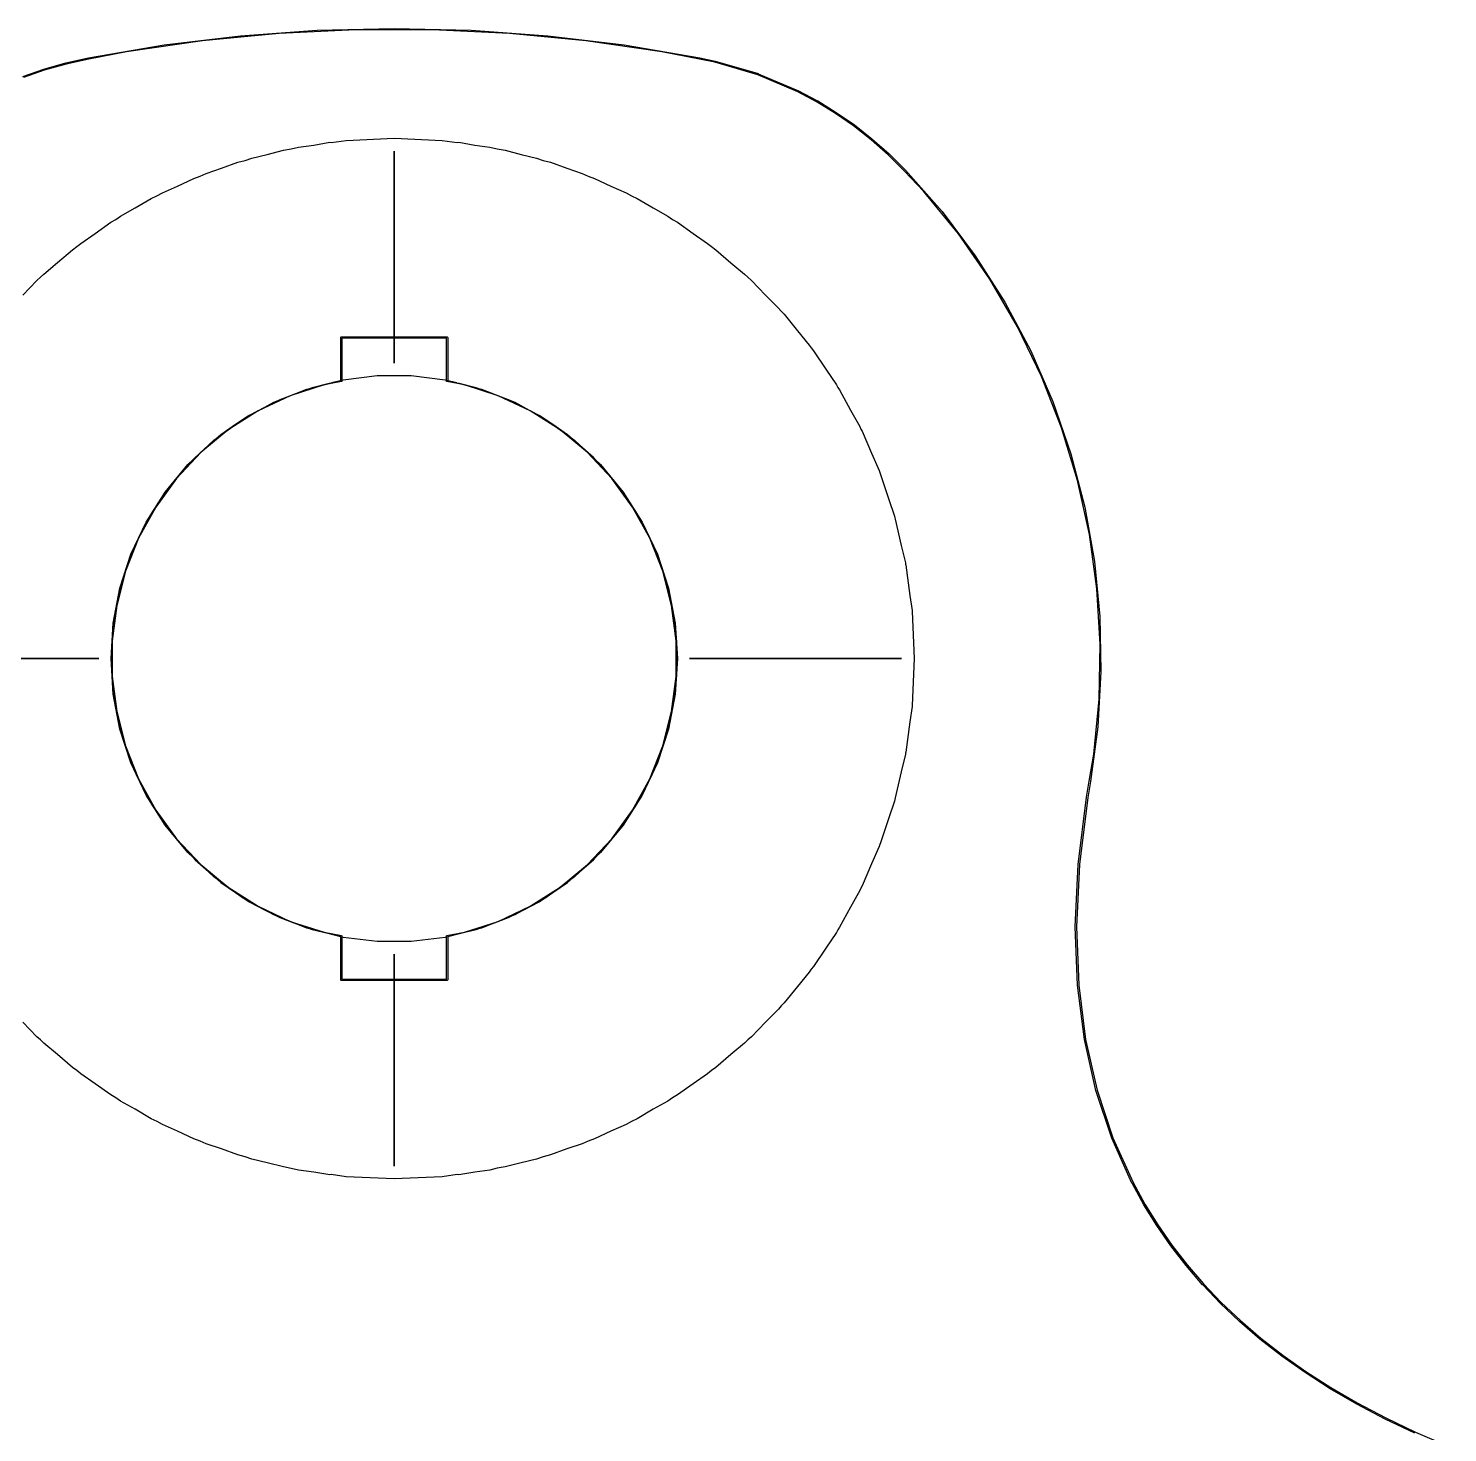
# Model space of a CAD drawing. Extents: x 128 to 152, y -99.3 to -77.5.
# Drawn here: x 137.15 to 148.2, y -88.42 to -77.5 of the extents above; entities that cross this region are included whole.
import ezdxf

# ---------------------------------------------------------------- set-up
doc = ezdxf.new("R2010")
doc.units = 0
doc.layers.add('BLACK', color=7, linetype='CONTINUOUS')

msp = doc.modelspace()

# ---------------------------------------------------------------- linework, layer by layer
at = {"layer": 'BLACK', "linetype": 'CONTINUOUS'}
for p, q in [((138.210022, -77.623784), (138.804397, -77.552298)), ((139.103157, -77.533635), (138.507546, -77.590844)), ((138.804397, -77.552298), (139.401513, -77.509341)), ((139.700824, -77.504998), (139.103157, -77.533635)), ((139.401513, -77.509341), (140, -77.495011)), ((140.299176, -77.504998), (139.700824, -77.504998)), ((140, -77.495011), (140.598487, -77.509341)), ((140.896843, -77.533635), (140.299176, -77.504998)), ((140.598487, -77.509341), (141.195603, -77.552298)), ((141.492454, -77.590844), (140.896843, -77.533635)), ((141.195603, -77.552298), (141.789978, -77.623784)), ((137.619748, -77.723634), (138.210022, -77.623784)), ((137.915356, -77.676493), (137.621652, -77.733452)), ((138.507546, -77.590844), (137.915356, -77.676493)), ((142.084644, -77.676493), (141.492454, -77.590844)), ((141.789978, -77.623784), (142.380252, -77.723634)), ((142.378348, -77.733452), (142.084644, -77.676493)), ((137.272471, -77.811356), (137.443389, -77.762938)), ((137.445989, -77.772595), (137.275334, -77.820939)), ((137.443389, -77.762938), (137.443533, -77.762926)), ((137.443533, -77.762926), (137.443664, -77.762869)), ((137.443664, -77.762869), (137.619612, -77.723662)), ((137.621652, -77.733452), (137.445989, -77.772595)), ((137.619612, -77.723662), (137.619699, -77.72366)), ((137.619699, -77.72366), (137.619748, -77.723633)), ((137.619748, -77.723633), (137.619748, -77.723634)), ((142.497496, -77.758871), (142.378348, -77.733451)), ((142.378348, -77.733451), (142.378348, -77.733452)), ((142.380252, -77.723634), (142.380252, -77.723633)), ((142.380252, -77.723633), (142.380284, -77.723651)), ((142.380284, -77.723651), (142.380343, -77.723652)), ((142.380343, -77.723652), (142.499768, -77.749131)), ((142.831223, -77.856704), (142.497496, -77.758871)), ((142.499768, -77.749131), (142.499942, -77.749206)), ((142.499942, -77.749206), (142.500131, -77.749223)), ((142.500131, -77.749223), (142.834319, -77.847191)), ((137.108682, -77.86817), (137.272196, -77.811443)), ((137.275334, -77.820939), (137.1121, -77.877569)), ((137.272196, -77.811443), (137.272339, -77.811423)), ((137.272339, -77.811423), (137.272471, -77.811356)), ((143.143764, -77.989142), (142.831223, -77.856704)), ((142.834319, -77.847191), (142.834576, -77.847325)), ((142.834576, -77.847325), (142.834863, -77.847385)), ((142.834863, -77.847385), (143.147864, -77.980018)), ((143.292888, -78.068544), (143.143764, -77.989142)), ((143.147864, -77.980018), (143.14805, -77.980144)), ((143.14805, -77.980144), (143.148263, -77.980209)), ((143.148263, -77.980209), (143.297729, -78.059793)), ((143.437313, -78.156788), (143.292888, -78.068544)), ((143.297729, -78.059793), (143.297843, -78.059886)), ((143.297843, -78.059886), (143.297986, -78.059939)), ((143.297986, -78.059939), (143.442643, -78.148325)), ((143.57802, -78.254624), (143.437313, -78.156788)), ((143.442643, -78.148325), (143.442754, -78.148428)), ((143.442754, -78.148428), (143.44289, -78.148487)), ((143.44289, -78.148487), (143.583848, -78.246497)), ((143.583848, -78.246497), (143.58395, -78.246603)), ((143.58395, -78.246603), (143.584084, -78.246671)), ((143.584084, -78.246671), (143.720155, -78.353626)), ((139.626312, -78.367277), (140, -78.35)), ((140, -78.35), (140, -78.350012)), ((140, -78.350012), (140.373686, -78.367289)), ((143.713859, -78.361397), (143.57802, -78.254624)), ((143.720155, -78.353626), (143.72025, -78.353737)), ((143.72025, -78.353737), (143.720377, -78.353811)), ((143.720377, -78.353811), (143.853456, -78.471485)), ((139.010503, -78.476655), (139.136905, -78.443036)), ((139.136905, -78.443036), (139.197689, -78.432629)), ((139.197689, -78.432629), (139.255813, -78.418959)), ((139.255813, -78.418959), (139.37313, -78.402593)), ((139.37313, -78.402593), (139.497663, -78.381274)), ((139.497663, -78.381274), (139.497664, -78.381284)), ((139.497664, -78.381284), (139.509541, -78.383565)), ((139.509541, -78.383565), (139.626312, -78.367277)), ((140, -78.450013), (139.999998, -80.1)), ((140.000001, -80.10001), (140, -78.450013)), ((140.373686, -78.367289), (140.490415, -78.383572)), ((140.490415, -78.383572), (140.502336, -78.381282)), ((140.502336, -78.381282), (140.502336, -78.381283)), ((140.502336, -78.381283), (140.626979, -78.402621)), ((140.626979, -78.402621), (140.744184, -78.418971)), ((140.744184, -78.418971), (140.802246, -78.432627)), ((140.802246, -78.432627), (140.863093, -78.443044)), ((140.863093, -78.443044), (140.989601, -78.476692)), ((143.846718, -78.478875), (143.713859, -78.361397)), ((138.656103, -78.583558), (138.783196, -78.537114)), ((138.783196, -78.537114), (138.838801, -78.522324)), ((138.838801, -78.522324), (138.891663, -78.504607)), ((138.891663, -78.504607), (139.010503, -78.476655)), ((140.989601, -78.476692), (141.108333, -78.504618)), ((141.108333, -78.504618), (141.161157, -78.522323)), ((141.161157, -78.522323), (141.216801, -78.537123)), ((141.216801, -78.537123), (141.34398, -78.583599)), ((143.974606, -78.605603), (143.846718, -78.478875)), ((143.853456, -78.471485), (143.853543, -78.471599)), ((143.853543, -78.471599), (143.853663, -78.471679)), ((143.853663, -78.471679), (143.98171, -78.598564)), ((138.312891, -78.722428), (138.439424, -78.662741)), ((138.439424, -78.662741), (138.489583, -78.644411)), ((138.489583, -78.644411), (138.536969, -78.623488)), ((138.536969, -78.623488), (138.656103, -78.583558)), ((141.34398, -78.583599), (141.463026, -78.623499)), ((141.463026, -78.623499), (141.510372, -78.644404)), ((141.510372, -78.644404), (141.560571, -78.662749)), ((141.560571, -78.662749), (141.687225, -78.722493)), ((144.122789, -78.760745), (143.974606, -78.605603)), ((143.98171, -78.598564), (143.981758, -78.598635)), ((143.981758, -78.598635), (143.981807, -78.598662)), ((143.981807, -78.598662), (143.981806, -78.598663)), ((143.981806, -78.598663), (144.266121, -78.920753)), ((138.108398, -78.818891), (138.152964, -78.797868)), ((138.152964, -78.797868), (138.194757, -78.77459)), ((138.194757, -78.77459), (138.312891, -78.722428)), ((141.687225, -78.722493), (141.805237, -78.774601)), ((141.805237, -78.774601), (141.84698, -78.797851)), ((141.84698, -78.797851), (141.891597, -78.818898)), ((144.394034, -79.093336), (144.122789, -78.760745)), ((137.867946, -78.956623), (137.983733, -78.892129)), ((137.983733, -78.892129), (138.108398, -78.818891)), ((141.891597, -78.818898), (142.016372, -78.892202)), ((142.016372, -78.892202), (142.132047, -78.956632)), ((137.671371, -79.091279), (137.792821, -79.004288)), ((137.792821, -79.004288), (137.831751, -78.981417)), ((137.831751, -78.981417), (137.867946, -78.956623)), ((142.132047, -78.956632), (142.168213, -78.981406)), ((142.168213, -78.981406), (142.207173, -79.004295)), ((142.207173, -79.004295), (142.328725, -79.09136)), ((144.266121, -78.920753), (144.524452, -79.264034)), ((137.559326, -79.168033), (137.671371, -79.091279)), ((142.328725, -79.09136), (142.440666, -79.168042)), ((144.638517, -79.446067), (144.394034, -79.093336)), ((137.378407, -79.318266), (137.49527, -79.217418)), ((137.49527, -79.217418), (137.528628, -79.193524)), ((137.528628, -79.193524), (137.559326, -79.168033)), ((142.440666, -79.168042), (142.47133, -79.193505)), ((142.47133, -79.193505), (142.504723, -79.217424)), ((142.504723, -79.217424), (142.621719, -79.318387)), ((137.271529, -79.407017), (137.378407, -79.318266)), ((142.621719, -79.318387), (142.728462, -79.407026)), ((144.524452, -79.264034), (144.755226, -79.626416)), ((137.107283, -79.571263), (137.218176, -79.45654)), ((137.218176, -79.45654), (137.246124, -79.432421)), ((137.246124, -79.432421), (137.271529, -79.407017)), ((142.728462, -79.407026), (142.753831, -79.432395)), ((142.753831, -79.432395), (142.781817, -79.456546)), ((142.781817, -79.456546), (142.892836, -79.5714)), ((144.854749, -79.816789), (144.638517, -79.446067)), ((142.892836, -79.5714), (142.99298, -79.671544)), ((142.99298, -79.671544), (143.013363, -79.69609)), ((144.755226, -79.626416), (144.957038, -80.00569)), ((143.013363, -79.69609), (143.036191, -79.719707)), ((143.036191, -79.719707), (143.13984, -79.848401)), ((139.583355, -79.9), (139.583736, -79.898087)), ((139.583355, -80.234985), (139.583355, -79.9)), ((139.583736, -79.898087), (139.586442, -79.895381)), ((139.586442, -79.895381), (139.588355, -79.895)), ((139.588355, -79.895), (140.411645, -79.89501)), ((140.406645, -79.905009), (139.593355, -79.905)), ((139.593355, -79.905), (139.593355, -80.238855)), ((140.406645, -80.238865), (140.406645, -79.905009)), ((140.411645, -79.89501), (140.413558, -79.895391)), ((140.413558, -79.895391), (140.416264, -79.898097)), ((140.416264, -79.898097), (140.416645, -79.90001)), ((140.416645, -79.90001), (140.416645, -80.234995)), ((143.13984, -79.848401), (143.231963, -79.959341)), ((145.041412, -80.203245), (144.854749, -79.816789)), ((143.231963, -79.959341), (143.247744, -79.982378)), ((143.247744, -79.982378), (143.265769, -80.004759)), ((143.265769, -80.004759), (143.360684, -80.147252)), ((144.957038, -80.00569), (145.128658, -80.399548)), ((139.999998, -80.1), (140, -80.1)), ((140, -80.1), (140, -80.10001)), ((140, -80.10001), (140.000001, -80.10001)), ((139.319141, -80.30275), (139.583355, -80.234985)), ((139.602713, -80.232081), (139.51214, -80.254405)), ((139.866924, -80.2), (139.602713, -80.232081)), ((139.999969, -80.2), (139.866924, -80.2)), ((140, -80.20001), (139.999969, -80.2)), ((140.000009, -80.20001), (140, -80.200013)), ((140, -80.200013), (140, -80.20001)), ((140.133075, -80.20001), (140.000009, -80.20001)), ((140.397285, -80.232091), (140.133075, -80.20001)), ((140.487894, -80.254424), (140.397285, -80.232091)), ((140.416645, -80.234995), (140.680858, -80.302761)), ((143.360684, -80.147252), (143.443372, -80.267961)), ((145.197369, -80.60308), (145.041412, -80.203245)), ((139.061605, -80.404645), (139.319141, -80.30275)), ((139.239378, -80.335565), (139.109807, -80.384705)), ((139.453605, -80.269613), (139.190854, -80.354913)), ((139.360917, -80.291678), (139.239378, -80.335565)), ((139.492687, -80.2592), (139.360917, -80.291678)), ((139.589291, -80.243767), (139.453605, -80.269613)), ((139.511109, -80.255009), (139.492687, -80.2592)), ((139.511111, -80.25502), (139.511109, -80.255009)), ((139.51214, -80.254405), (139.511111, -80.25502)), ((139.589824, -80.243474), (139.589291, -80.243767)), ((139.590268, -80.243474), (139.589824, -80.243474)), ((139.590809, -80.242932), (139.590268, -80.243474)), ((139.591999, -80.242279), (139.590809, -80.242932)), ((139.592475, -80.241266), (139.591999, -80.242279)), ((139.592974, -80.240768), (139.592475, -80.241266)), ((139.593167, -80.239796), (139.592974, -80.240768)), ((139.593315, -80.239483), (139.593167, -80.239796)), ((139.593355, -80.238855), (139.593273, -80.239264)), ((139.593273, -80.239264), (139.593315, -80.239483)), ((140.406726, -80.239274), (140.406645, -80.238865)), ((140.406685, -80.239493), (140.406726, -80.239274)), ((140.406832, -80.239806), (140.406685, -80.239493)), ((140.407026, -80.240778), (140.406832, -80.239806)), ((140.407524, -80.241276), (140.407026, -80.240778)), ((140.408001, -80.242289), (140.407524, -80.241276)), ((140.40919, -80.242942), (140.408001, -80.242289)), ((140.409732, -80.243484), (140.40919, -80.242942)), ((140.410176, -80.243484), (140.409732, -80.243484)), ((140.410709, -80.243777), (140.410176, -80.243484)), ((140.546395, -80.269623), (140.410709, -80.243777)), ((140.488889, -80.255018), (140.487894, -80.254424)), ((140.507269, -80.259199), (140.488889, -80.255018)), ((140.639085, -80.291689), (140.507269, -80.259199)), ((140.809145, -80.354924), (140.546395, -80.269623)), ((140.760583, -80.335561), (140.639085, -80.291689)), ((140.680858, -80.302761), (140.938394, -80.404656)), ((140.890192, -80.384715), (140.760583, -80.335561)), ((143.443372, -80.267961), (143.455021, -80.288876)), ((143.455021, -80.288876), (143.468674, -80.309372)), ((143.468674, -80.309372), (143.553526, -80.465727)), ((138.818874, -80.538021), (139.061605, -80.404645)), ((138.994841, -80.442952), (138.871828, -80.507515)), ((139.190854, -80.354913), (138.940869, -80.472479)), ((139.109807, -80.384705), (138.994841, -80.442952)), ((141.059129, -80.472489), (140.809145, -80.354924)), ((141.005083, -80.442924), (140.890192, -80.384715)), ((140.938394, -80.404656), (141.181124, -80.538031)), ((141.128181, -80.507531), (141.005083, -80.442924)), ((145.128658, -80.399548), (145.269042, -80.805589)), ((138.594777, -80.700773), (138.818874, -80.538021)), ((138.940869, -80.472479), (138.707594, -80.620454)), ((138.862407, -80.513842), (138.765209, -80.579115)), ((138.871828, -80.507515), (138.862407, -80.513842)), ((141.292404, -80.620465), (141.059129, -80.472489)), ((141.234669, -80.579044), (141.128181, -80.507531)), ((141.181124, -80.538031), (141.40522, -80.700783)), ((143.553526, -80.465727), (143.625403, -80.594771)), ((138.707594, -80.620454), (138.494709, -80.796506)), ((138.650495, -80.658296), (138.553862, -80.741996)), ((138.765209, -80.579115), (138.650495, -80.658296)), ((141.349512, -80.658315), (141.234669, -80.579044)), ((141.505288, -80.796517), (141.292404, -80.620465)), ((141.446052, -80.741934), (141.349512, -80.658315)), ((143.625403, -80.594771), (143.63346, -80.613018)), ((143.63346, -80.613018), (143.643251, -80.63106)), ((143.643251, -80.63106), (143.716738, -80.801627)), ((145.321671, -81.01386), (145.197369, -80.60308)), ((138.39285, -80.890333), (138.594777, -80.700773)), ((138.553862, -80.741996), (138.449076, -80.834829)), ((141.40522, -80.700783), (141.607146, -80.890344)), ((141.550916, -80.834836), (141.446052, -80.741934)), ((138.216279, -81.103711), (138.39285, -80.890333)), ((138.494709, -80.796506), (138.305572, -80.997855)), ((138.449076, -80.834829), (138.363937, -80.929096)), ((141.694424, -80.997866), (141.505288, -80.796517)), ((141.636005, -80.929046), (141.550916, -80.834836)), ((141.607146, -80.890344), (141.783716, -81.103722)), ((143.716738, -80.801627), (143.776504, -80.936982)), ((145.269042, -80.805589), (145.377333, -81.221341)), ((138.305572, -80.997855), (138.143168, -81.221326)), ((138.363937, -80.929096), (138.27056, -81.034497)), ((141.729439, -81.034513), (141.636005, -80.929046)), ((141.856827, -81.221337), (141.694424, -80.997866)), ((143.776504, -80.936982), (143.781576, -80.952116)), ((143.781576, -80.952116), (143.788073, -80.967195)), ((143.788073, -80.967195), (143.848968, -81.153187)), ((138.06785, -81.33754), (138.216279, -81.103711)), ((138.27056, -81.034497), (138.198163, -81.137612)), ((141.801737, -81.137487), (141.729439, -81.034513)), ((141.783716, -81.103722), (141.932145, -81.337551)), ((145.41356, -81.433083), (145.321671, -81.01386)), ((138.143168, -81.221326), (138.01006, -81.463393)), ((138.198163, -81.137612), (138.117582, -81.254355)), ((141.882412, -81.254366), (141.801737, -81.137487)), ((141.989935, -81.463404), (141.856827, -81.221337)), ((143.848968, -81.153187), (143.895384, -81.291675)), ((145.377333, -81.221341), (145.452873, -81.644273)), ((137.949904, -81.588132), (138.06785, -81.33754)), ((138.117582, -81.254355), (138.059067, -81.364136)), ((141.940828, -81.36396), (141.882412, -81.254366)), ((141.932145, -81.337551), (142.05009, -81.588143)), ((143.895384, -81.291675), (143.898124, -81.303324)), ((143.898124, -81.303324), (143.901957, -81.315032)), ((143.901957, -81.315032), (143.949118, -81.520142)), ((138.059067, -81.364136), (137.992398, -81.491165)), ((142.007599, -81.491182), (141.940828, -81.36396)), ((145.472477, -81.858194), (145.41356, -81.433083)), ((138.01006, -81.463393), (137.908346, -81.720236)), ((137.992398, -81.491165), (137.956521, -81.584417)), ((142.091647, -81.720247), (141.989935, -81.463404)), ((142.051171, -81.604434), (142.007599, -81.491182)), ((143.949118, -81.520142), (143.981031, -81.655825)), ((137.864302, -81.851532), (137.949904, -81.588132)), ((137.948733, -81.604657), (137.896864, -81.741425)), ((137.956521, -81.584417), (137.948733, -81.604657)), ((142.05009, -81.588143), (142.135691, -81.851543)), ((142.103128, -81.741434), (142.051171, -81.604434)), ((143.981031, -81.655825), (143.982132, -81.66372)), ((143.982132, -81.66372), (143.983974, -81.67173)), ((143.983974, -81.67173), (144.01636, -81.909099)), ((145.452873, -81.644273), (145.495201, -82.071807)), ((137.908346, -81.720236), (137.839632, -81.987804)), ((137.896864, -81.741425), (137.868718, -81.854071)), ((142.16036, -81.987814), (142.091647, -81.720247)), ((142.131182, -81.853709), (142.103128, -81.741434)), ((137.812394, -82.123586), (137.864302, -81.851532)), ((137.868718, -81.854071), (137.832394, -82.001444)), ((142.167597, -82.001452), (142.131182, -81.853709)), ((142.135691, -81.851543), (142.187597, -82.123596)), ((145.498064, -82.286606), (145.472477, -81.858194)), ((137.839632, -81.987804), (137.805002, -82.261875)), ((137.832394, -82.001444), (137.820253, -82.100121)), ((142.194989, -82.261885), (142.16036, -81.987814)), ((142.17966, -82.099502), (142.167597, -82.001452)), ((144.01636, -81.909099), (144.032712, -82.026323)), ((137.820253, -82.100121), (137.8, -82.266933)), ((142.19999, -82.266932), (142.17966, -82.099502)), ((144.032712, -82.026323), (144.032895, -82.030288)), ((144.032895, -82.030288), (144.033453, -82.034376)), ((144.033453, -82.034376), (144.049989, -82.399976)), ((145.495201, -82.071807), (145.50406, -82.50134)), ((137.795, -82.399987), (137.812394, -82.123586)), ((142.187597, -82.123596), (142.204986, -82.399959)), ((137.8, -82.266933), (137.8, -82.400007)), ((137.805002, -82.261875), (137.805, -82.39999)), ((142.19499, -82.40001), (142.194989, -82.261885)), ((142.19999, -82.400007), (142.19999, -82.266932)), ((145.490163, -82.715708), (145.498064, -82.286606)), ((137.7, -82.40001), (136.05, -82.40001)), ((136.05, -82.400011), (137.69999, -82.400011)), ((137.69999, -82.400011), (137.7, -82.400011)), ((137.7, -82.400011), (137.7, -82.40001)), ((137.795, -82.39999), (137.795, -82.399987)), ((137.795, -82.4), (137.795001, -82.39999)), ((137.795001, -82.39999), (137.795, -82.39999)), ((137.795013, -82.40004), (137.795, -82.4)), ((137.812403, -82.676404), (137.795013, -82.40004)), ((137.799999, -82.400013), (137.799991, -82.400038)), ((137.799991, -82.400038), (137.799992, -82.533088)), ((137.8, -82.400011), (137.799999, -82.400012)), ((137.799999, -82.400012), (137.8, -82.400013)), ((137.8, -82.400013), (137.799999, -82.400013)), ((137.8, -82.400007), (137.8, -82.400011)), ((137.805, -82.39999), (137.80501, -82.39999)), ((137.80501, -82.39999), (137.805011, -82.538115)), ((142.204999, -82.400012), (142.187606, -82.676414)), ((142.195, -82.40001), (142.19499, -82.40001)), ((142.194998, -82.538125), (142.195, -82.40001)), ((142.199991, -82.400007), (142.19999, -82.400007)), ((142.199991, -82.400009), (142.199991, -82.400007)), ((142.2, -82.400009), (142.199991, -82.400009)), ((142.199999, -82.533086), (142.2, -82.400011)), ((142.2, -82.40001), (142.2, -82.400009)), ((142.2, -82.400011), (142.2, -82.40001)), ((142.204986, -82.399959), (142.205, -82.4)), ((142.205, -82.4), (142.204999, -82.40001)), ((142.204999, -82.40001), (142.205, -82.40001)), ((142.205, -82.40001), (142.204999, -82.400012)), ((142.3, -82.400008), (142.3, -82.400009)), ((143.949988, -82.400008), (142.3, -82.400008)), ((142.3, -82.400009), (143.949988, -82.400009)), ((143.949988, -82.400009), (143.949988, -82.400008)), ((144.05, -82.40001), (144.033461, -82.765642)), ((144.049989, -82.399976), (144.05, -82.400008)), ((144.05, -82.400008), (144.050001, -82.400008)), ((144.050001, -82.400008), (144.05, -82.40001)), ((137.799992, -82.533088), (137.820278, -82.700154)), ((137.805011, -82.538115), (137.83964, -82.812186)), ((142.160368, -82.812196), (142.194998, -82.538125)), ((142.179744, -82.699887), (142.199999, -82.533086)), ((145.50406, -82.50134), (145.479396, -82.930255)), ((137.864309, -82.948457), (137.812403, -82.676404)), ((137.820278, -82.700154), (137.832388, -82.798576)), ((142.187606, -82.676414), (142.135698, -82.948468)), ((142.167602, -82.798572), (142.179744, -82.699887)), ((144.032723, -82.773695), (144.016228, -82.891936)), ((144.032907, -82.769695), (144.032723, -82.773695)), ((144.033461, -82.765642), (144.032907, -82.769695)), ((145.448824, -83.142887), (145.490163, -82.715708)), ((137.832388, -82.798576), (137.86877, -82.946178)), ((137.83964, -82.812186), (137.908353, -83.079753)), ((142.091654, -83.079764), (142.160368, -82.812196)), ((142.131272, -82.945964), (142.167602, -82.798572)), ((137.94991, -83.211857), (137.864309, -82.948457)), ((137.86877, -82.946178), (137.896857, -83.058583)), ((142.135698, -82.948468), (142.050096, -83.211868)), ((142.10313, -83.058588), (142.131272, -82.945964)), ((144.016228, -82.891936), (143.98398, -83.128287)), ((145.479396, -82.930255), (145.421372, -83.355839)), ((137.896857, -83.058583), (137.948794, -83.195528)), ((137.908353, -83.079753), (138.010065, -83.336596)), ((141.98994, -83.336607), (142.091654, -83.079764)), ((142.051265, -83.195344), (142.10313, -83.058588)), ((137.948794, -83.195528), (137.992392, -83.308844)), ((138.067855, -83.462449), (137.94991, -83.211857)), ((142.050096, -83.211868), (141.93215, -83.46246)), ((142.007596, -83.308846), (142.051265, -83.195344)), ((143.98104, -83.144193), (143.948984, -83.280482)), ((143.982146, -83.136261), (143.98104, -83.144193)), ((143.98398, -83.128287), (143.982146, -83.136261)), ((145.41151, -83.354205), (145.448824, -83.142887)), ((137.992392, -83.308844), (138.059189, -83.436114)), ((141.940901, -83.435921), (142.007596, -83.308846)), ((143.948984, -83.280482), (143.901962, -83.484985)), ((138.010065, -83.336596), (138.143173, -83.578663)), ((138.059189, -83.436114), (138.117571, -83.545644)), ((141.856832, -83.578674), (141.98994, -83.336607)), ((141.885301, -83.540235), (141.940901, -83.435921)), ((145.390602, -83.478572), (145.411512, -83.354246)), ((145.421374, -83.355904), (145.400479, -83.480135)), ((145.411519, -83.354207), (145.41151, -83.354205)), ((145.411512, -83.354246), (145.411521, -83.354222)), ((145.411521, -83.354222), (145.411519, -83.354207)), ((145.421372, -83.355839), (145.421374, -83.355904)), ((138.216284, -83.696278), (138.067855, -83.462449)), ((138.117571, -83.545644), (138.198279, -83.66257)), ((141.93215, -83.46246), (141.783721, -83.696289)), ((141.801794, -83.662447), (141.882415, -83.545648)), ((141.882415, -83.545648), (141.885301, -83.540235)), ((143.895392, -83.508342), (143.848852, -83.647195)), ((143.898139, -83.496658), (143.895392, -83.508342)), ((143.901962, -83.484985), (143.898139, -83.496658)), ((145.326072, -84.001791), (145.390571, -83.478789)), ((145.400479, -83.480135), (145.33602, -84.002815)), ((145.390571, -83.478789), (145.390605, -83.478684)), ((145.390605, -83.478684), (145.390602, -83.478572)), ((138.143173, -83.578663), (138.305576, -83.802134)), ((138.198279, -83.66257), (138.270556, -83.765511)), ((141.694428, -83.802145), (141.856832, -83.578674)), ((141.729432, -83.76551), (141.801794, -83.662447)), ((143.848852, -83.647195), (143.788077, -83.832821)), ((138.392854, -83.909656), (138.216284, -83.696278)), ((138.270556, -83.765511), (138.363995, -83.870981)), ((141.783721, -83.696289), (141.60715, -83.909667)), ((141.636072, -83.870891), (141.729432, -83.76551)), ((138.305576, -83.802134), (138.494712, -84.003483)), ((138.363995, -83.870981), (138.449072, -83.965179)), ((141.505291, -84.003494), (141.694428, -83.802145)), ((141.550912, -83.965181), (141.636072, -83.870891)), ((143.77651, -83.863035), (143.71664, -83.998626)), ((143.781591, -83.847873), (143.77651, -83.863035)), ((143.788077, -83.832821), (143.781591, -83.847873)), ((138.59478, -84.099217), (138.392854, -83.909656)), ((138.449072, -83.965179), (138.55395, -84.058093)), ((141.60715, -83.909667), (141.405223, -84.099227)), ((141.446145, -84.057996), (141.550912, -83.965181)), ((138.494712, -84.003483), (138.707596, -84.179535)), ((138.55395, -84.058093), (138.650484, -84.141707)), ((138.818876, -84.261969), (138.59478, -84.099217)), ((141.405223, -84.099227), (141.181126, -84.261979)), ((141.292406, -84.179546), (141.505291, -84.003494)), ((141.349494, -84.14171), (141.440721, -84.062695)), ((141.440721, -84.062695), (141.446145, -84.057996)), ((143.71664, -83.998626), (143.643254, -84.168956)), ((145.303798, -84.488501), (145.326039, -84.002175)), ((145.33602, -84.002815), (145.313797, -84.488757)), ((145.326039, -84.002175), (145.326086, -84.001983)), ((145.326086, -84.001983), (145.326072, -84.001791)), ((138.650484, -84.141707), (138.765289, -84.220951)), ((138.707596, -84.179535), (138.940871, -84.327511)), ((141.059131, -84.327521), (141.292406, -84.179546)), ((141.234805, -84.220874), (141.349494, -84.14171)), ((143.625408, -84.205246), (143.553425, -84.334479)), ((143.633476, -84.186971), (143.625408, -84.205246)), ((143.643254, -84.168956), (143.633476, -84.186971)), ((138.765289, -84.220951), (138.871822, -84.292492)), ((139.061606, -84.395344), (138.818876, -84.261969)), ((138.871822, -84.292492), (138.994905, -84.35709)), ((141.181126, -84.261979), (140.938395, -84.395355)), ((141.005162, -84.357045), (141.128165, -84.292488)), ((141.128165, -84.292488), (141.234805, -84.220874)), ((138.940871, -84.327511), (139.190855, -84.445076)), ((138.994905, -84.35709), (139.1098, -84.415301)), ((139.319142, -84.497239), (139.061606, -84.395344)), ((139.1098, -84.415301), (139.239443, -84.464468)), ((140.938395, -84.395355), (140.680859, -84.49725)), ((140.760624, -84.464433), (140.890185, -84.415298)), ((140.809146, -84.445087), (141.059131, -84.327521)), ((140.890185, -84.415298), (141.005162, -84.357045)), ((143.553425, -84.334479), (143.468676, -84.490643)), ((139.190855, -84.445076), (139.453605, -84.530377)), ((139.239443, -84.464468), (139.360909, -84.508328)), ((139.583355, -84.565004), (139.319142, -84.497239)), ((139.360909, -84.508328), (139.492764, -84.540827)), ((139.453605, -84.530377), (139.589291, -84.556223)), ((139.492764, -84.540827), (139.511111, -84.545002)), ((139.511111, -84.545002), (139.512103, -84.545594)), ((139.512103, -84.545594), (139.602714, -84.567928)), ((140.397285, -84.567919), (140.487917, -84.54558)), ((140.410709, -84.556233), (140.546395, -84.530387)), ((140.680859, -84.49725), (140.416645, -84.565014)), ((140.487917, -84.54558), (140.488889, -84.545)), ((140.488887, -84.544992), (140.507293, -84.540804)), ((140.488889, -84.545), (140.488887, -84.544992)), ((140.507293, -84.540804), (140.639076, -84.508322)), ((140.546395, -84.530387), (140.809146, -84.445087)), ((140.639076, -84.508322), (140.760624, -84.464433)), ((143.443376, -84.532055), (143.360548, -84.652968)), ((143.45504, -84.511112), (143.443376, -84.532055)), ((143.468676, -84.490643), (143.45504, -84.511112)), ((145.303797, -84.488917), (145.303829, -84.488711)), ((145.32082, -84.941918), (145.303797, -84.488917)), ((145.303829, -84.488711), (145.303798, -84.488501)), ((145.313797, -84.488757), (145.330803, -84.94131)), ((139.583355, -84.89999), (139.583355, -84.565004)), ((139.589291, -84.556223), (139.589824, -84.556516)), ((139.589824, -84.556516), (139.590268, -84.556516)), ((139.590268, -84.556516), (139.590809, -84.557057)), ((139.590809, -84.557057), (139.591999, -84.557711)), ((139.591999, -84.557711), (139.592475, -84.558723)), ((139.592475, -84.558723), (139.592974, -84.559222)), ((139.592974, -84.559222), (139.593167, -84.560193)), ((139.593167, -84.560193), (139.593315, -84.560507)), ((139.593315, -84.560507), (139.593273, -84.560725)), ((139.593273, -84.560725), (139.593355, -84.561135)), ((139.593355, -84.561135), (139.593355, -84.89499)), ((139.602714, -84.567928), (139.866924, -84.600009)), ((139.866924, -84.600009), (139.999994, -84.600009)), ((139.999994, -84.600009), (140, -84.600007)), ((140, -84.600007), (140, -84.6)), ((140, -84.6), (140.133075, -84.6)), ((140.133075, -84.6), (140.397285, -84.567919)), ((140.406645, -84.561145), (140.406726, -84.560735)), ((140.406645, -84.894999), (140.406645, -84.561145)), ((140.406685, -84.560517), (140.406832, -84.560203)), ((140.406726, -84.560735), (140.406685, -84.560517)), ((140.406832, -84.560203), (140.407026, -84.559232)), ((140.407026, -84.559232), (140.407524, -84.558733)), ((140.407524, -84.558733), (140.408001, -84.557721)), ((140.408001, -84.557721), (140.40919, -84.557067)), ((140.40919, -84.557067), (140.409732, -84.556526)), ((140.409732, -84.556526), (140.410176, -84.556526)), ((140.410176, -84.556526), (140.410709, -84.556233)), ((140.416645, -84.565014), (140.416645, -84.9)), ((143.360548, -84.652968), (143.26577, -84.795255)), ((140, -84.700009), (139.999998, -84.700008)), ((139.999998, -84.700008), (140, -86.35)), ((140, -86.35), (140.000001, -84.700008)), ((140.000001, -84.700008), (140, -84.700009)), ((143.231967, -84.840675), (143.139699, -84.951787)), ((143.247774, -84.817598), (143.231967, -84.840675)), ((143.26577, -84.795255), (143.247774, -84.817598)), ((139.583736, -84.901903), (139.583355, -84.89999)), ((139.586442, -84.904609), (139.583736, -84.901903)), ((139.588355, -84.90499), (139.586442, -84.904609)), ((140.411645, -84.905), (139.588355, -84.90499)), ((139.593355, -84.89499), (140.406645, -84.894999)), ((140.413558, -84.904619), (140.411645, -84.905)), ((140.416264, -84.901913), (140.413558, -84.904619)), ((140.416645, -84.9), (140.416264, -84.901913)), ((143.139699, -84.951787), (143.036192, -85.080306)), ((145.320871, -84.942135), (145.32082, -84.941918)), ((145.320856, -84.942363), (145.320871, -84.942135)), ((145.374786, -85.365226), (145.320856, -84.942363)), ((145.330803, -84.94131), (145.384675, -85.363725)), ((143.036192, -85.080306), (143.013392, -85.103893)), ((142.992983, -85.128471), (142.892715, -85.228738)), ((143.013392, -85.103893), (142.992983, -85.128471)), ((137.218177, -85.343476), (137.107207, -85.228674)), ((142.892715, -85.228738), (142.781817, -85.343467)), ((137.246145, -85.367611), (137.218177, -85.343476)), ((137.27153, -85.392996), (137.246145, -85.367611)), ((137.378339, -85.481689), (137.27153, -85.392996)), ((142.728464, -85.392989), (142.621583, -85.481741)), ((142.753863, -85.36759), (142.728464, -85.392989)), ((142.781817, -85.343467), (142.753863, -85.36759)), ((145.374861, -85.365452), (145.374786, -85.365226)), ((145.374868, -85.365693), (145.374861, -85.365452)), ((145.464039, -85.761403), (145.374868, -85.365693)), ((145.384675, -85.363725), (145.473739, -85.758959)), ((137.495272, -85.582597), (137.378339, -85.481689)), ((142.621583, -85.481741), (142.504722, -85.582588)), ((137.528646, -85.606502), (137.495272, -85.582597)), ((137.559328, -85.63198), (137.528646, -85.606502)), ((137.671298, -85.708681), (137.559328, -85.63198)), ((142.440667, -85.631972), (142.328628, -85.70872)), ((142.471363, -85.606482), (142.440667, -85.631972)), ((142.504722, -85.582588), (142.471363, -85.606482)), ((137.792823, -85.795727), (137.671298, -85.708681)), ((142.328628, -85.70872), (142.207172, -85.795717)), ((145.46414, -85.761631), (145.464039, -85.761403)), ((145.464172, -85.761882), (145.46414, -85.761631)), ((145.587647, -86.133171), (145.464172, -85.761882)), ((145.473739, -85.758959), (145.597056, -86.129773)), ((137.831781, -85.818614), (137.792823, -85.795727)), ((137.867948, -85.843389), (137.831781, -85.818614)), ((137.983645, -85.907831), (137.867948, -85.843389)), ((142.132048, -85.843381), (142.016259, -85.907874)), ((142.16824, -85.818588), (142.132048, -85.843381)), ((142.207172, -85.795717), (142.16824, -85.818588)), ((138.1084, -85.981123), (137.983645, -85.907831)), ((138.152998, -86.00216), (138.1084, -85.981123)), ((141.891595, -85.981113), (141.847032, -86.002133)), ((142.016259, -85.907874), (141.891595, -85.981113)), ((138.194759, -86.025421), (138.152998, -86.00216)), ((138.312808, -86.077544), (138.194759, -86.025421)), ((138.439426, -86.137272), (138.312808, -86.077544)), ((141.687091, -86.077579), (141.56057, -86.137261)), ((141.805238, -86.025413), (141.687091, -86.077579)), ((141.847032, -86.002133), (141.805238, -86.025413)), ((138.489615, -86.155613), (138.439426, -86.137272)), ((138.53697, -86.176522), (138.489615, -86.155613)), ((138.656038, -86.216429), (138.53697, -86.176522)), ((141.463027, -86.176513), (141.343891, -86.216443)), ((141.510412, -86.15559), (141.463027, -86.176513)), ((141.56057, -86.137261), (141.510412, -86.15559)), ((145.587775, -86.133396), (145.587647, -86.133171)), ((145.587834, -86.133649), (145.587775, -86.133396)), ((145.745441, -86.482941), (145.587834, -86.133649)), ((145.597056, -86.129773), (145.754476, -86.478652)), ((138.783198, -86.262898), (138.656038, -86.216429)), ((138.838828, -86.277694), (138.783198, -86.262898)), ((138.891664, -86.295403), (138.838828, -86.277694)), ((139.010437, -86.323338), (138.891664, -86.295403)), ((141.108334, -86.295394), (140.989501, -86.323343)), ((141.161197, -86.277675), (141.108334, -86.295394)), ((141.2168, -86.262887), (141.161197, -86.277675)), ((141.343891, -86.216443), (141.2168, -86.262887)), ((139.136907, -86.356976), (139.010437, -86.323338)), ((139.197729, -86.367388), (139.136907, -86.356976)), ((139.255814, -86.38105), (139.197729, -86.367388)), ((139.373059, -86.397404), (139.255814, -86.38105)), ((139.497664, -86.418737), (139.373059, -86.397404)), ((139.50958, -86.416448), (139.497664, -86.418738)), ((139.497664, -86.418738), (139.497664, -86.418737)), ((139.626313, -86.432732), (139.50958, -86.416448)), ((140.490397, -86.416442), (140.373686, -86.432723)), ((140.502336, -86.418736), (140.490397, -86.416442)), ((140.626879, -86.397404), (140.502335, -86.418726)), ((140.502335, -86.418726), (140.502336, -86.418735)), ((140.502336, -86.418735), (140.502336, -86.418736)), ((140.744184, -86.381041), (140.626879, -86.397404)), ((140.802296, -86.367373), (140.744184, -86.381041)), ((140.863092, -86.356965), (140.802296, -86.367373)), ((140.989501, -86.323343), (140.863092, -86.356965)), ((140, -86.450009), (139.626313, -86.432732)), ((140.000032, -86.449998), (140, -86.450009)), ((140.373686, -86.432723), (140.000032, -86.449998)), ((145.745557, -86.483104), (145.745441, -86.482941)), ((145.745617, -86.483292), (145.745557, -86.483104)), ((145.83745, -86.650473), (145.745617, -86.483292)), ((145.754476, -86.478652), (145.846155, -86.645549)), ((145.846155, -86.645549), (145.946522, -86.807495)), ((145.837534, -86.650573), (145.83745, -86.650473)), ((145.837582, -86.6507), (145.837534, -86.650573)), ((145.93809, -86.812872), (145.837582, -86.6507)), ((145.938181, -86.812969), (145.93809, -86.812872)), ((145.938234, -86.813091), (145.938181, -86.812969)), ((146.04807, -86.971147), (145.938234, -86.813091)), ((145.946522, -86.807495), (146.056199, -86.96532)), ((146.048164, -86.971238), (146.04807, -86.971147)), ((146.048224, -86.971357), (146.048164, -86.971238)), ((146.166836, -87.124345), (146.048224, -86.971357)), ((146.056199, -86.96532), (146.174655, -87.118109)), ((146.166934, -87.12443), (146.166836, -87.124345)), ((146.167, -87.124546), (146.166934, -87.12443)), ((146.295846, -87.274078), (146.167, -87.124546)), ((146.174655, -87.118109), (146.303343, -87.26746)), ((146.295947, -87.274157), (146.295846, -87.274078)), ((146.296018, -87.274268), (146.295947, -87.274157)), ((146.433834, -87.418622), (146.296018, -87.274268)), ((146.303343, -87.26746), (146.440973, -87.411619)), ((146.433937, -87.418694), (146.433834, -87.418622)), ((146.434012, -87.4188), (146.433937, -87.418694)), ((146.583223, -87.560162), (146.434012, -87.4188)), ((146.440973, -87.411619), (146.590023, -87.552828)), ((146.58333, -87.560229), (146.583223, -87.560162)), ((146.583406, -87.560326), (146.58333, -87.560229)), ((146.741877, -87.696341), (146.583406, -87.560326)), ((146.590023, -87.552828), (146.748299, -87.688675)), ((146.741981, -87.696399), (146.741877, -87.696341)), ((146.742062, -87.696493), (146.741981, -87.696399)), ((146.913308, -87.829771), (146.742062, -87.696493)), ((146.748299, -87.688675), (146.919353, -87.821803)), ((146.913413, -87.829823), (146.913308, -87.829771)), ((146.913495, -87.82991), (146.913413, -87.829823)), ((147.094382, -87.957621), (146.913495, -87.82991)), ((146.919353, -87.821803), (147.100049, -87.94938)), ((147.094487, -87.957668), (147.094382, -87.957621)), ((147.09457, -87.957747), (147.094487, -87.957668)), ((147.289807, -88.082766), (147.09457, -87.957747)), ((147.100049, -87.94938), (147.295115, -88.07429)), ((147.289912, -88.082807), (147.289807, -88.082766)), ((147.289994, -88.082879), (147.289912, -88.082807)), ((147.495344, -88.20206), (147.289994, -88.082879)), ((147.295115, -88.07429), (147.500284, -88.193365)), ((147.500284, -88.193365), (147.721522, -88.309593)), ((147.495445, -88.202094), (147.495344, -88.20206)), ((147.495529, -88.202162), (147.495445, -88.202094)), ((147.716973, -88.318498), (147.495529, -88.202162)), ((147.71707, -88.318526), (147.716973, -88.318498)), ((147.717154, -88.318589), (147.71707, -88.318526)), ((147.949266, -88.428766), (147.717154, -88.318589)), ((147.721522, -88.309593), (147.953462, -88.419688)), ((147.953462, -88.419688), (148.20339, -88.526606))]:
    msp.add_line(p, q, dxfattribs=at)

doc.saveas('drawing.dxf')
